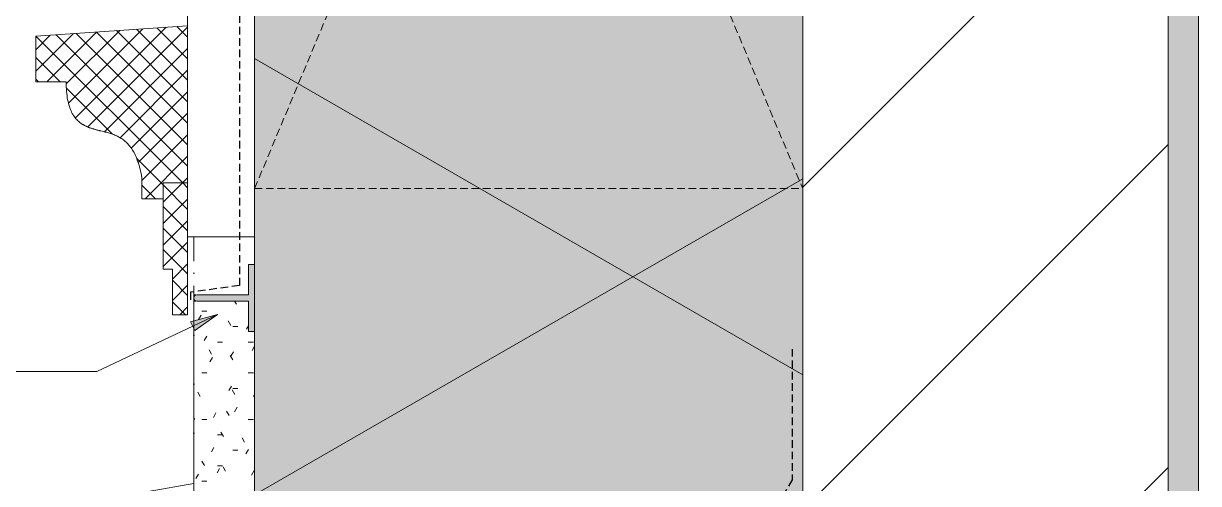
# Model space of a CAD drawing. Header units: millimetres. Extents: x -435 to 27166, y -19117 to 26500.
# Drawn here: x 7358.2 to 7744.1, y -10196.3 to -10045.1 of the extents above; entities that cross this region are included whole.
import ezdxf

# ---------------------------------------------------------------- set-up
doc = ezdxf.new("R2010")
doc.units = ezdxf.units.MM
doc.linetypes.add('MV_hidden', pattern=[3.75, 2.5, -1.25])
doc.linetypes.add('MV_stramien', pattern=[16, 8, -4, 0, -4])
for name, color, linetype, lineweight in [('A-DETL', 90, 'Continuous', 13), ('A-DETL-GENF', 92, 'Continuous', 18), ('G-ANNO-TEXT', 231, 'Continuous', 13)]:
    doc.layers.add(name, color=color, linetype=linetype, lineweight=lineweight)
pattern_1 = [(0, (0, 0), (20.32, 5.08), [1.676, -13.564, 1.676, -13.564, -81.28]), (0, (0, 0), (20.32, 5.08), [-30.48, 1.676, -28.804, 1.676, -13.564, -35.56]), (0, (0, 0), (20.32, 5.08), [-76.2, 1.676, -8.484, 1.676, -23.724]), (120, (7.62, 2.54), (-14.559409, 15.0576362), [1.676, -13.564, 1.676, -13.564, -81.28]), (120, (7.62, 2.54), (-14.559409, 15.0576362), [-30.48, 1.676, -28.804, 1.676, -13.564, -35.56]), (120, (7.62, 2.54), (-14.559409, 15.0576362), [-76.2, 1.676, -8.484, 1.676, -23.724]), (240, (10.16, 12.7), (-5.760591, -20.1376362), [1.676, -13.564, 1.676, -13.564, -81.28]), (240, (10.16, 12.7), (-5.760591, -20.1376362), [-30.48, 1.676, -28.804, 1.676, -13.564, -35.56]), (240, (10.16, 12.7), (-5.760591, -20.1376362), [-76.2, 1.676, -8.484, 1.676, -23.724])]
pattern_2 = [(45, (0, 0), (-3.535534, 3.535534), []), (135, (0, 0), (-3.535534, -3.535534), [])]

# ---------------------------------------------------------------- blocks, each defined once
blk = doc.blocks.new('42 isolatie - Type 1-3768603-Details Appartement')
at = {"layer": 'A-DETL-GENF'}
blk.add_hatch(color=256, dxfattribs=at).paths.add_polyline_path([(-31.46, 180.8), (0.28, 0.8), (622.28, 0.8), (622.28, 180.8), (82.19, 180.8)])
at = {"layer": 'A-DETL-GENF', "lineweight": 13}
h = blk.add_hatch(dxfattribs=at)
h.set_pattern_fill('FP_43', color=256, style=0, pattern_type=2)
h.set_pattern_definition([(60, (-2126.39, 181.76), (-155.885, 90), []), (120, (-2126.39, 181.76), (-155.885, -90), [])])
h.paths.add_polyline_path([(-31.46, 180.8), (0.28, 0.8), (622.28, 0.8), (622.28, 180.8), (82.19, 180.8)])
at = {"layer": 'A-DETL-GENF'}
for p, q in [((166.69, 180.8), (-31.46, 180.8)), ((175.82, 180.8), (166.69, 180.8)), ((175.82, 180.8), (166.69, 180.8)), ((605.19, 180.8), (175.82, 180.8)), ((28.28, 0.8), (458.28, 0.8)), ((28.28, 0.8), (458.28, 0.8))]:
    blk.add_line(p, q, dxfattribs=at)

msp = doc.modelspace()

# ---------------------------------------------------------------- hatches: boundary and pattern name
at = {"layer": 'A-DETL-GENF', "lineweight": 13}
h = msp.add_hatch(dxfattribs=at)
h.set_pattern_fill('FP_17', color=254, style=0, pattern_type=2)
h.set_pattern_definition(pattern_1)
h.paths.add_polyline_path([(7744.14, -10352.76), (7744.14, -9832.76), (7734.14, -9832.76), (7734.14, -10342.76), (7679.14, -10342.76), (7679.14, -10352.76), (7734.14, -10352.76)])
h = msp.add_hatch(dxfattribs=at)
h.set_pattern_fill('FP_9', color=57, style=0, pattern_type=2)
h.set_pattern_definition([(45, (0, 0), (-53.033, 53.033), [])])
h.paths.add_polyline_path([(7679.14, -10262.76), (7734.14, -10262.76), (7734.14, -9842.76), (7614.14, -9842.76), (7614.14, -10262.76), (7673.15, -10262.76)])
h = msp.add_hatch(dxfattribs=at)
h.set_pattern_fill('FP_20', color=250, style=0, pattern_type=2)
h.set_pattern_definition(pattern_2)
h.paths.add_polyline_path([(7404.14, -10102.72), (7404.14, -10097.55), (7412.14, -10097.55), (7412.14, -10045.85), (7362.26, -10049.33), (7362.26, -10064.33), (7372.26, -10064.33), (7372.38, -10067.48), (7372.74, -10070.15), (7373.3, -10072.4), (7374.05, -10074.26), (7374.96, -10075.78), (7376.01, -10077), (7377.18, -10077.97), (7378.45, -10078.73), (7379.79, -10079.32), (7381.18, -10079.79), (7384.03, -10080.54), (7386.83, -10081.31), (7388.18, -10081.8), (7389.49, -10082.41), (7390.73, -10083.17), (7391.91, -10084.12), (7393.02, -10085.3), (7394.05, -10086.74), (7394.98, -10088.48), (7395.81, -10090.55), (7396.53, -10093), (7397.14, -10095.85), (7397.14, -10102.72)])
h = msp.add_hatch(dxfattribs=at)
h.set_pattern_fill('FP_20', color=250, style=0, pattern_type=2)
h.set_pattern_definition(pattern_2)
h.paths.add_polyline_path([(7407.14, -10140.85), (7412.14, -10140.85), (7412.14, -10097.55), (7404.14, -10097.55), (7404.14, -10125.85), (7407.14, -10125.85)])
at = {"layer": 'A-DETL-GENF'}
msp.add_hatch(color=7, dxfattribs=at).paths.add_polyline_path([(7434.14, -10146.34), (7434.14, -10124.34), (7432.14, -10124.34), (7432.14, -10134.34), (7414.88, -10134.38), (7414.64, -10134.48), (7414.43, -10134.64), (7414.27, -10134.84), (7414.17, -10135.08), (7414.14, -10135.34), (7414.17, -10135.6), (7414.27, -10135.84), (7414.43, -10136.05), (7414.64, -10136.21), (7414.88, -10136.31), (7415.14, -10136.34), (7432.14, -10136.34), (7432.14, -10146.34)])
at = {"layer": 'A-DETL-GENF', "lineweight": 13}
h = msp.add_hatch(dxfattribs=at)
h.set_pattern_fill('FP_17', color=254, style=0, pattern_type=2)
h.set_pattern_definition(pattern_1)
h.paths.add_polyline_path([(7469.14, -10346.59), (7469.14, -10326.59), (7434.14, -10326.59), (7434.14, -10146.34), (7432.14, -10146.34), (7432.14, -10136.34), (7414.14, -10136.34), (7414.14, -10346.59), (7447.29, -10346.59)])
h.paths.add_polyline_path([(7447.29, -10343.07), (7417.29, -10343.07), (7417.29, -10313.07), (7419.29, -10313.07), (7419.29, -10341.07), (7447.29, -10341.07)])
at = {"layer": 'G-ANNO-TEXT'}
msp.add_hatch(color=7, dxfattribs=at).paths.add_polyline_path([(7421.91, -10140.75), (7413.1, -10143.17), (7414.46, -10146.04)])

# ---------------------------------------------------------------- linework, layer by layer
at = {"layer": 'A-DETL', "linetype": 'MV_hidden', "lineweight": 25}
for p, q in [((7429.14, -9656.22), (7429.14, -10131.22)), ((7429.14, -10131.22), (7413.07, -10133.48)), ((7413.07, -10133.48), (7413.07, -10136.34)), ((7610.73, -10152.11), (7610.73, -10195.07)), ((7610.73, -10195.07), (7607.45, -10200.76))]:
    msp.add_line(p, q, dxfattribs=at)
at = {"layer": 'A-DETL', "linetype": 'MV_hidden', "lineweight": 18}
for p, q in [((7434.14, -10099.34), (7614.14, -9668.76)), ((7434.14, -9668.76), (7614.14, -10099.34)), ((7434.14, -10099.34), (7614.14, -10099.34))]:
    msp.add_line(p, q, dxfattribs=at)
at = {"layer": 'A-DETL', "lineweight": 18}
for p, q in [((7434.14, -10115.22), (7434.14, -9685.85)), ((7734.14, -9832.76), (7734.14, -10262.76)), ((7744.14, -10352.76), (7744.14, -9832.76)), ((7412.14, -9915.1), (7412.14, -10115.22)), ((7412.14, -10045.85), (7362.26, -10049.33)), ((7362.26, -10049.33), (7362.26, -10064.33)), ((7362.26, -10064.33), (7372.26, -10064.33)), ((7397.14, -10095.85), (7397.14, -10102.72)), ((7412.14, -10097.55), (7404.14, -10097.55)), ((7404.14, -10097.55), (7404.14, -10125.85)), ((7397.14, -10102.72), (7404.14, -10102.72)), ((7412.14, -10140.85), (7412.14, -10115.22)), ((7412.14, -10115.22), (7434.14, -10115.22)), ((7404.14, -10125.85), (7407.14, -10125.85)), ((7407.14, -10125.85), (7407.14, -10140.85)), ((7434.14, -10124.34), (7432.14, -10124.34)), ((7432.14, -10124.34), (7432.14, -10134.34)), ((7434.14, -10146.34), (7434.14, -10124.34)), ((7414.88, -10134.34), (7414.14, -10134.34)), ((7414.88, -10136.34), (7414.14, -10136.34)), ((7414.14, -10136.34), (7414.14, -10196.32)), ((7432.14, -10134.34), (7415.14, -10134.34)), ((7415.14, -10136.34), (7432.14, -10136.34)), ((7432.14, -10136.34), (7432.14, -10146.34)), ((7407.14, -10140.85), (7412.14, -10140.85)), ((7432.14, -10146.34), (7434.14, -10146.34)), ((7434.14, -10326.59), (7434.14, -10146.34)), ((7414.14, -10196.32), (7399.14, -10198.96)), ((7414.14, -10319.84), (7414.14, -10196.32))]:
    msp.add_line(p, q, dxfattribs=at)
at = {"layer": 'A-DETL', "linetype": 'MV_stramien', "lineweight": 18}
for p, q in [((7414.14, -10115.22), (7414.14, -10135.08)), ((7414.14, -10135.6), (7414.14, -10196.32))]:
    msp.add_line(p, q, dxfattribs=at)
at = {"layer": 'A-DETL', "lineweight": 18}
msp.add_arc((7415.14, -10135.34), 1, 90, 270, dxfattribs=at)
msp.add_open_spline([(7372.26, -10064.33), (7372.26, -10065.46), (7372.34, -10067.56), (7372.7, -10070.22), (7373.27, -10072.46), (7373.89, -10074.01), (7374.48, -10075.07), (7374.95, -10075.79), (7375.46, -10076.44), (7376, -10077.01), (7376.48, -10077.44), (7376.88, -10077.75), (7377.18, -10077.97), (7377.49, -10078.18), (7377.8, -10078.38), (7378.12, -10078.56), (7378.45, -10078.73), (7378.78, -10078.9), (7379.11, -10079.05), (7379.45, -10079.19), (7379.79, -10079.33), (7380.13, -10079.45), (7380.48, -10079.57), (7380.83, -10079.69), (7381.18, -10079.8), (7381.54, -10079.9), (7381.89, -10080), (7382.25, -10080.09), (7382.6, -10080.19), (7382.96, -10080.28), (7383.44, -10080.39), (7384.03, -10080.54), (7384.75, -10080.72), (7385.45, -10080.9), (7386.15, -10081.09), (7386.84, -10081.31), (7387.52, -10081.54), (7388.19, -10081.79), (7388.84, -10082.08), (7389.49, -10082.4), (7390.12, -10082.76), (7390.73, -10083.16), (7391.33, -10083.61), (7392.11, -10084.28), (7393.04, -10085.25), (7394.06, -10086.69), (7395, -10088.42), (7396.11, -10091.18), (7396.77, -10093.81), (7397.14, -10095.85)], degree=3, knots=[0, 0, 0, 0, 0.041667, 0.083333, 0.125, 0.166667, 0.1875, 0.208333, 0.229167, 0.25, 0.270833, 0.28125, 0.291667, 0.302083, 0.3125, 0.322917, 0.333333, 0.34375, 0.354167, 0.364583, 0.375, 0.385417, 0.395833, 0.40625, 0.416667, 0.427083, 0.4375, 0.447917, 0.458333, 0.46875, 0.479167, 0.5, 0.520833, 0.541667, 0.5625, 0.583333, 0.604167, 0.625, 0.645833, 0.666667, 0.6875, 0.708333, 0.729167, 0.75, 0.791667, 0.833333, 0.875, 0.916667, 1, 1, 1, 1], dxfattribs=at)
at = {"layer": 'G-ANNO-TEXT', "color": 250}
for p, q in [((7421.91, -10140.75), (7382.37, -10159.45)), ((7421.91, -10140.75), (7413.1, -10143.17)), ((7414.46, -10146.04), (7421.91, -10140.75)), ((7413.1, -10143.17), (7414.46, -10146.04)), ((7382.37, -10159.45), (7082.21, -10159.45))]:
    msp.add_line(p, q, dxfattribs=at)

# ---------------------------------------------------------------- block references
at = {"layer": 'A-DETL-GENF', "rotation": 90.00000000000487}
msp.add_blockref('42 isolatie - Type 1-3768603-Details Appartement', (7614.94, -10291.04), dxfattribs=at)

doc.saveas('drawing.dxf')
